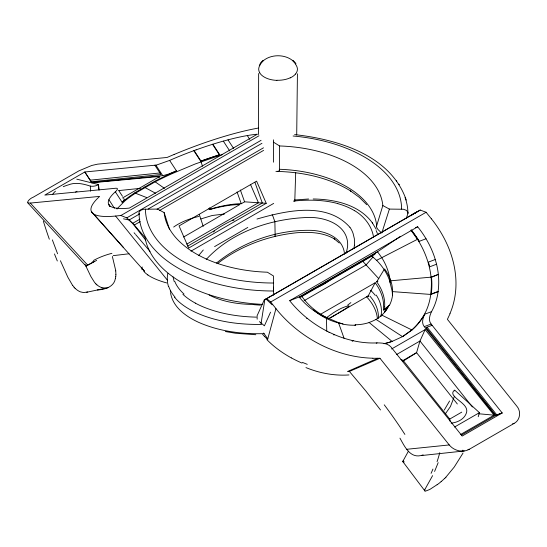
<?xml version="1.0" encoding="UTF-8"?>
<svg xmlns="http://www.w3.org/2000/svg" width="547" height="547" viewBox="0 0 547 547"><rect width="100%" height="100%" fill="white"/><g stroke="black" fill="none" stroke-linecap="round" stroke-linejoin="round"><path stroke-width="0.82" d="M273.5 287.196L273.5 291.004A134.412 77.599 0 0 1 139.088 213.405A3.152 2.571 0 0 1 139.041 212.284L140.49 210.404L143.499 209.255L157.611 209.084L164.168 212.612A109.503 63.22 0 0 0 267.387 272.208L273.5 275.989L273.5 295.271M273.5 162.192L273.5 139.834M279.38 170.254L279.613 145.967L273.5 142.179M297.424 73.804L296.706 135.034M258.471 134.5L258.649 73.551M392.582 293.766L392.445 295.359L392.247 291.599L390.127 282.847L390.155 280.85L431.111 277.144L438.352 274.396A96.368 76.095 35.5 0 0 436.554 264.222L435.268 259.504A90.658 71.589 35.5 0 0 426.031 238.759A92.087 72.717 35.5 0 0 417.703 226.8L415.419 227.668M431.111 277.144C432.328 291.421 430.168 306.436 421.874 318.422A94.2 74.385 35.5 0 1 411.576 330.156L402.503 336.617L375.994 319.4A45.818 27.097 4.9 0 1 369.109 322.477L392.096 341.41L392.486 341.26A93.817 74.077 35.5 0 1 384.473 343.571M438.345 274.669A92.381 72.949 35.5 0 1 438.311 289.719L438.092 291.442L431.241 294.04L431.494 277.274L438.352 274.396M327.913 331.632L334.449 334.655A92.381 72.949 35.5 0 0 350.921 340.172L353.164 340.726A86.221 68.081 35.5 0 0 377.047 342.887C381.929 342.969 387.714 343.072 391.112 347.14L462.181 436.041L502.187 412.951L431.118 324.043C428.13 320.412 429.71 315.393 431.556 311.633A85.906 67.828 35.5 0 0 438.12 291.701L438.092 291.442M295.701 172.421L294.778 201.399M402.982 461.613L403.036 461.237M384.719 306.723L384.425 309.465L383.433 310.04M354.49 245.2L354.374 238.8L353.068 233.398A56.82 35.87 -4.8 0 0 349.93 227.237M431.241 294.04L431.46 292.317A92.381 72.949 35.5 0 0 431.494 277.267M261.022 323.769L264.823 299.694L266.738 298.683L270.69 301.999L275.955 308.604L267.613 339.475L264.577 336.432M381.006 315.94C382.435 308.672 380.384 301.021 376.145 295.031M167.82 273.411L167.608 274.601A103.985 53.25 1.4 0 0 167.273 278.191L167.601 283.025L168.469 286.662M380.972 316.111L380.903 316.46M385.676 308.371L384.473 312.597M424.711 490.215L424.834 489.75M279.613 145.96A109.503 63.22 0 0 1 382.832 205.556L376.507 226.328M115.355 278.676C113.906 287.093 104.668 289.602 97.339 289.985M454.311 390.886L454.714 390.134L479.439 412.664L478.215 416.759M381.785 233.049L389.389 209.084L403.501 209.255L406.51 210.404L407.959 212.284A3.152 2.571 0 0 1 407.912 213.405L406.257 218.622M454.352 396.329L454.372 396.281A5.873 4.185 15.8 0 1 454.516 390.271M454.236 396.684L450.441 406.537L445.402 413.792M438.174 462.632L434.591 471.446M403.255 460.581L408.438 451.152M115.349 191.799A86.221 17.907 -21.4 0 0 108.887 199.717L108.689 200.325A92.381 19.193 -21.4 0 0 108.655 204.298L110.111 206.534M450.037 313.746L447.398 319.332L516.683 406.004C521.332 411.098 520.395 420.205 514.036 423.453L469.299 449.278C462.748 453.019 453.839 450.749 449.244 444.943L379.96 358.264L372.876 358.292M431.398 218.862L426.113 212.27L420.24 210.055L414.38 213.351L264.201 300.029L257.083 315.776L257.158 319.202M270.567 312.173L264.399 325.814L259.428 321.615M460.485 434.557L494.078 415.159L425.115 329.622L419.973 341.02L416.568 352.685L403.064 361.177M449.579 400.992L444.246 410.072M431.556 311.633L424.711 314.231C422.858 317.992 421.286 323.017 424.267 326.641L495.336 415.549L502.187 412.951L495.773 415.317L426.038 327.571L432.137 325.315M425.163 488.956L432.615 475.616M259.292 65.551C266.211 53.011 287.77 52.512 295.934 64.081L292.611 60.341L295.77 63.691M368.295 295.736L375.174 282.744A47.274 35.979 26.1 0 1 383.372 310.026M463.036 453.053L454.242 467.042L445.832 477.257M52.635 194.438L53.08 193.741A23.391 9.354 -12 0 1 55.479 191.19M385.204 311.756L388.808 305.609L389.553 305.164L386.373 307.92A213.002 8.096 -31.5 0 1 384.425 309.472M384.069 269.657L376.644 281.896L377.97 281.124M158.917 177.85L159.786 176.435L91.629 182.807M198.67 255.511L203.299 249.993M117.667 208.181L125.14 200.681A94.576 19.644 -21.4 0 1 135.424 193.214L154.904 181.966A94.2 19.569 -21.4 0 1 171.532 173.891L195.231 163.963L220.092 155.314A92.381 19.193 -21.4 0 1 222.608 154.548M206.226 259.463C231.518 232.031 270.143 218.944 306.84 217.501C324.392 216.468 348.829 224.762 347.618 246.047A81.647 51.787 -0.4 0 1 346.012 253.254M86.002 266.061L94.125 261.582M373.054 256.946L366.1 264.919L304.064 300.734M196.079 149.871L193.836 150.678A85.906 17.846 -21.4 0 0 169.632 160.408L156.456 165.064L84.819 171.984L44.813 195.081L115.882 188.236C119.082 187.73 116.532 191.019 115.321 191.806L122.172 202.315C123.02 201.576 125.885 198.8 123.232 198.711M444.766 478.31L443.385 479.596A19.46 4.144 -36 0 1 441.819 481.011L441.135 481.545M411.112 215.757L412.698 214.294L417.846 211.402M216.448 263.039C242.492 242.075 276.262 229.931 309.78 230.328C324.501 230.396 343.352 237.234 344.535 254.259M384.309 309.363L387.064 307.14A131.451 4.998 -31.5 0 0 388.814 305.602A48.464 37.264 26 0 1 381.82 315.099M218.075 263.155C240.748 245.733 268.741 235.518 297.11 232.721C309.657 231.86 323.277 232.263 334.743 239.128L334.142 238.745L339.249 243.005M326.279 317.8L333.226 312.905A37.005 10.284 -41.8 0 1 340.09 308.939C340.61 308.378 353.061 303.496 347.653 307.25A19.377 5.388 -41.8 0 1 345.581 308.699L338.155 313.335M437.108 484.683L429.744 489.497L425.539 491.117A17.73 2.947 -38.6 0 1 424.916 490.96L403.105 461.996M392.096 341.41L402.893 336.473L411.966 330.012A93.482 73.818 35.5 0 0 424.725 314.245M289.794 300.611L301.623 296.016L371.502 255.839L398.113 237.87M398.804 237.412L400.172 236.482M122.159 202.315A93.817 19.487 -21.4 0 1 135.041 192.619L154.514 181.372A93.482 19.418 -21.4 0 1 176.469 170.91L169.625 160.408M336.836 314.115L336.104 314.546M335.735 314.757L331.755 317.048M75.561 192.086L77.024 191.238M122.617 197.898L159.786 176.435M167.423 280.208L115.602 216.024L120.887 215.511L258.963 135.793M120.887 215.511L126.76 217.87L261.076 140.319M123.478 218.827L129.154 219.983L138.637 214.506M148.128 209.029L261.958 143.307M126.76 217.87L132.62 223.367L139.806 219.217M157.064 209.255L263.483 147.813M129.154 219.983L134.302 225.036L140.217 221.624M159.423 210.533L263.592 150.391M96.648 260.386L86.023 266.115M208.742 208.79L209.487 209.617L213.87 208.086A46.454 13.73 -17.4 0 1 241.323 203.689M183.648 236.995L239.784 204.578M266.232 203.299L188.688 248.071L179.06 225.911L256.605 181.146L266.232 203.299L244.584 201.816L241.261 203.73L237.049 191.922M186.807 244.126L258.444 202.766L250.478 184.428M187.676 246.116L214.636 230.554A65.879 19.48 -17.4 0 1 232.434 220.277A41.914 32.622 88.7 0 1 233.966 220.229M232.434 220.277L262.307 203.033L254.936 182.37M190.958 251.162L273.671 203.409M214.595 246.608L247.791 227.449M264.201 300.029L420.24 210.055M270.69 301.999L426.113 212.27M417.703 226.8L289.691 300.713A90.084 71.131 35.5 0 0 307.216 318.292A91.841 72.519 35.5 0 0 327.544 331.441L327.667 331.503M299.23 296.946L377.526 251.743L381.785 257.712A56.505 44.615 35.5 0 1 390.107 280.85M300.399 297.37L374.989 254.307M320.508 314.299L375.174 282.744M328.576 318.751L368.227 295.859M355.194 325L355.714 324.699A131.451 4.998 -31.5 0 0 354.935 325.219M391.584 348.979L425.115 329.622M396.664 354.477L419.973 341.02L472.417 407.002M400.978 359.447L403.146 360.432L416.568 352.685L457.34 403.987M450.181 421.498L449.743 419.064L461.757 412.13M454.557 427.029L479.439 412.664M461.586 435.036L495.336 415.549M90.57 191.197L90.317 186.096A5.873 2.352 -12 0 0 98.467 184.708L99.157 190.069M330.696 317.657L331.044 317.451M329.985 318.053L328.932 318.641M426.024 238.759L419.173 241.364L417.819 239.162L417.429 239.312L376.609 260.338L371.502 255.839M377.772 358.285L347.66 371.461L349.389 371.427L379.96 358.264M176.469 170.91L168.613 174.062L163.307 175.573L91.67 182.493L84.819 171.984L91.226 181.754L160.968 174.534L154.869 165.235M174.124 154.445L167.04 157.468L97.564 164.162L91.773 165.468L78.959 170.828L32.964 197.358C30.413 198.035 24.13 203.805 30.317 203.074L99.602 196.4L96.963 198.992A108.716 22.584 -21.4 0 0 115.561 216.051M423.132 454.865L421.45 455.425M435.268 259.504L428.424 262.102L429.703 266.82L436.554 264.222M306.662 318.504L307.209 318.292M328.973 332.631L329.52 332.419M438.085 291.695L430.851 294.443L392.247 291.599M333.595 334.771L334.142 334.559M333.896 334.867L334.449 334.655M352.056 340.952L352.883 340.637M352.336 341.041L353.164 340.726M376.233 343.229L377.061 342.914M411.966 330.012L381.854 315.12A45.818 28.977 1.4 0 1 375.994 319.393M424.267 326.641L431.118 324.043M402.503 336.617L402.893 336.473M194.117 150.582L200.968 161.091L202.93 160.38A92.381 19.193 -21.4 0 1 219.402 154.822L212.551 144.312A92.381 19.193 -21.4 0 0 196.079 149.871M75.13 288.317A18.372 14.926 82.8 0 0 78.071 290.655A17.73 14.366 82.1 0 0 80.443 291.872L83.746 292.597L87.588 291.954M212.551 144.312L212.858 144.21A96.368 20.02 -21.4 0 1 223.326 141.112L228.01 139.847A90.658 18.83 -21.4 0 1 247.306 135.567A92.087 19.131 -21.4 0 1 257.309 134.2L129.297 208.106A90.084 18.714 -21.4 0 1 116.518 208.195A91.841 19.077 -21.4 0 1 109.626 205.631L108.648 204.373L110.029 206.479M200.968 161.091L219.402 154.822M256.987 219.032C285.828 210.732 326.956 201.248 349.854 227.265M512.607 423.775L514.036 423.453M86.7 292.269L107.971 287.695M420.855 455.569C409.744 458.174 404.301 445.805 399.939 438.147M113.229 255.64L129.051 253.774M293.363 201.111C308.152 199.525 323.345 199.71 337.793 203.573M376.623 260.331A55.917 42.557 26.1 0 1 389.717 280.898L390.155 280.85M467.979 449.422L469.299 449.278M421.805 455.521L464.28 450.96M294.477 199.997L308.583 198.999M90.193 180.175L159.929 172.955M118.425 190.623L140.504 188.339M406.756 449.285L449.244 444.943M277.302 171.423L275.914 171.334M106.077 288.098L101.886 287.701M224.543 213.98L212.174 215.504L201.528 218.745A32.478 32.369 49.3 0 0 200.858 219.005M264.078 333.643C241.904 334.244 219.197 331.414 198.759 322.395C186.178 316.665 172.606 307.229 170.507 292.501M257.227 304.474C241.33 304.617 224.981 302.648 210.506 295.715M261.548 324.419C237.46 324.74 212.537 321.404 190.951 310.094A70.426 35.104 6 0 1 177.645 300.624L174.52 297.315M313.178 198.985C334.778 199.286 359.4 204.674 372.671 223.285M256.283 317.137C237.76 316.692 219.039 313.698 201.932 306.347A64.765 31.494 6.8 0 1 195.32 303.127M278.635 171.457C303.749 172.319 329.349 177.775 350.907 191.142L350.299 190.746L359.379 197.399L366.75 204.722M255.818 334.73L235.415 333.232L225.33 331.53M254.013 304.679L260.481 305.158M478.536 413.744L494.078 415.159M294.628 134.596C337.246 139.321 390.763 154.992 406.257 200.058M340.993 323.55L343.024 323.947L338.49 322.634L326.388 317.465A56.334 42.878 26.1 0 1 301.595 296.03M98.699 184.592L76.778 179.163M90.289 186.089C83.288 183.86 75.602 181.966 68.471 184.852A23.391 9.354 -12 0 0 63.274 186.691M299.175 296.98A56.505 44.622 35.5 0 0 324.46 316.706L328.617 318.361M307.277 364.35L302.423 362.401M146.569 197.529L135.417 193.214L135.034 192.619M155.539 193.235L144.107 187.06M209.139 295.011L209.816 295.366M382.832 205.556L389.389 209.084M354.702 210.711C364.227 216.414 371.81 225.979 373.546 237.111M164.483 188.38L154.514 181.372M381.321 232.721L378.08 229.603A6.181 4.287 67.7 0 1 376.363 226.355M454.4 396.301C458.27 401.19 470.194 406.175 465.873 414.291A23.391 16.649 15.8 0 1 451.159 423.132M96.826 284.85L95.834 283.872M266.068 299.031L272.146 304.816M367.68 296.207L368.288 296.816M264.543 336.405L262.622 334.361M75.096 288.372L74.03 287.216M144.504 271.23L143.123 269.575M87.582 265.008L30.317 203.074M362.764 261.295L378.818 278.731M92.293 261.726L92.997 262.492M27.74 202.841L84.963 264.953M274.341 235.955L275.127 236.359L275.271 235.374A3.166 0.602 73.4 0 0 275.127 234.389L274.881 221.761L272.871 216.065A9.21 1.764 73.6 0 0 272.085 214.691M123.533 247.572L91.602 211.839L144.606 271.339M349.389 371.427L365.902 391.057L380.521 409.963M134.302 225.036L144.852 237.33M134.083 232.755L135.143 233.993M135.677 234.615L150.035 251.346M415.091 213.556L414.79 213.18M427.07 327.188L496.813 414.934M403.146 360.432L449.743 419.064M132.62 223.367L145.693 240.181M267.777 338.853L263.613 333.014M411.289 230.013L417.819 239.162M410.906 230.157L417.429 239.312M72.601 285.411L67.862 277.247L60.416 260.728M396.322 180.421L396.787 181.091M398.872 184.086L399.344 184.763M372.261 222.691L376.145 229.248M247.292 135.574L249.767 139.376M228.01 139.847L233.637 148.476M223.326 141.112L229.719 150.924M212.858 144.21L220.092 155.314M193.836 150.678L201.07 161.782L202.465 166.233M155.888 165.139L162.732 175.649M119.048 191.006L122.473 196.264M116.518 208.202L117.065 209.043M108.915 199.71L114.378 208.175M85.127 264.488L90.809 276.413L94.515 282.334A22.83 18.899 86.1 0 0 95.869 283.825M376.158 230.554L377.444 233.617M57.585 253.787L52.355 239.88M338.49 322.634L344.07 338.265M240.365 190.007L244.584 201.816M199.279 214.451L203.224 226.342M164.168 212.612L169.426 229.166M139.088 213.405L139.423 214.451M174.137 281.418L173.078 276.912M112.354 256.447L115.807 270.915M389.731 280.898L390.127 282.847M170.336 290.553L170.404 291.524M98.487 184.715L98.754 189.809M326.422 317.65L326.757 331.161M273.5 283.018A128.073 73.941 0 0 1 145.447 209.084M293.083 135.998A128.073 73.941 0 0 1 401.601 209.057M405.053 197.501A134.412 77.599 0 0 1 407.912 213.405M279.476 170.404A6.181 4 71.3 0 1 277.295 171.348M279.592 169.283A103.321 59.65 0 0 1 376.603 225.289M262.656 304.385A129.119 74.549 0 0 1 145.071 237.801M270.703 296.399A109.646 63.302 0 0 1 269.302 296.371M174.151 154.466A108.491 22.536 -21.4 0 1 258.526 128.032M209.412 207.881A213.002 173.727 64.6 0 1 210.479 209.043M209.487 209.638A47.274 13.976 -17.4 0 1 239.818 204.564M142.083 269.815A75.568 24.683 -13.7 0 1 142.199 266.97M147.895 274.956A73.277 24.806 -2.7 0 1 143.813 271.319M166.678 282.936A76.197 24.779 -0.6 0 1 147.779 274.936M173.659 227.06A48.963 21.736 -6.9 0 1 198.923 216.393M93.393 260.522A235.579 130.911 52.5 0 1 111.896 253.329M213.617 232.003A41.948 32.601 88.9 0 1 214.65 230.567M372.863 358.203A108.716 85.845 35.5 0 1 275.914 308.631M348.993 374.934A75.568 54.789 22.5 0 1 305.951 367.591M431.433 218.841A108.491 85.667 35.5 0 1 449.907 313.677M366.449 296.7A47.616 35.172 15.8 0 1 377.348 318.128M370.51 290.259A46.851 35.131 0.2 0 1 375.276 295.407M368.186 296.057A4.15 0.643 -75.3 0 1 367.919 296.283M392.096 341.403A94.576 74.679 35.5 0 1 384.008 343.735M417.505 239.285A92.381 72.949 35.5 0 1 431.043 277.138M411.426 230.123A92.087 72.717 35.5 0 1 419.173 241.364M369.136 322.525A48.457 36.717 27.1 0 1 355.741 324.781M355.256 325.205A50.037 38.659 30.1 0 1 343.024 324.193M384.589 268.905A46.454 35.357 26.1 0 1 392.479 293.739M340.993 323.468A46.454 35.357 26.1 0 1 313.54 309.923M392.534 295.387A50.037 38.926 28.6 0 1 389.56 305.171M376.726 281.862A46.454 35.357 26.1 0 1 384.616 306.696M302.033 363.078A73.277 43.363 19.3 0 1 291.387 357.895M291.332 357.916A76.197 42.844 19.8 0 1 266.888 339.639M369.847 296.05A48.225 36.389 4.6 0 1 378.408 318.381M384.24 404.814A235.579 114.302 58.5 0 1 404.896 434.434M331.229 279.004A65.879 50.139 26.1 0 1 316.522 287.572M290.19 77.831A19.439 11.111 0 0 1 276.939 80.265M276.926 80.368A19.323 11.152 0 0 1 269.568 79.267A19.678 11.357 0 0 1 264.851 77.394A19.275 11.125 0.1 0 1 259.729 72.874M295.483 74.057A19.268 11.118 0 0 1 290.252 77.879M295.612 64.58A19.268 11.118 0 0 1 295.989 65.079M296.337 65.531A19.364 11.193 0.1 0 1 295.524 74.071M259.784 72.881A19.364 11.193 0.1 0 1 260.105 64.97M195.354 303.113A66.611 32.403 6.8 0 1 182.91 294.334M184.065 294.095A74.693 36.451 6.7 0 1 174.78 281.411M337.738 203.641A66.85 43.726 -7.8 0 1 354.647 210.752M175.088 297.219A81.489 41.004 5.4 0 1 168.784 286.662M354.415 245.2A87.958 55.302 -0.2 0 1 353.888 248.427M350.866 302.607A142.295 94.33 7.7 0 1 347.694 305.089M462.858 450.147A298.006 188.578 61.7 0 1 461.942 451.897M445.928 477.23A24.841 6.003 -34.9 0 1 444.861 478.283M441.258 481.531A17.073 3.432 -36.2 0 1 438.844 483.466A17.942 3.337 -36.4 0 1 437.156 484.751M424.957 490.926A18.372 3.063 -39 0 1 424.588 490.31M424.616 489.934A28.164 4.451 -42 0 1 424.875 489.196M432.937 469.073A294.095 138.391 67.5 0 1 431.077 473.34M439.761 452.67A292.987 160.845 51.9 0 1 437.067 461.675M404.322 461.894A16.198 2.694 -38 0 1 402.879 461.689M402.9 461.347A22.83 3.733 -41.5 0 1 403.064 460.731M74.084 287.154A28.164 23.446 86.5 0 1 72.662 285.343M57.312 260.987A294.095 195.224 50.7 0 1 54.481 253.945M49.326 239.217A292.987 139.629 58.1 0 1 43.343 221.125M115.684 270.929A18.707 14.092 82 0 1 115.855 274.43M115.916 274.437A16.225 12.492 81.6 0 1 115.745 276.508M115.773 276.522A15.343 11.945 81.2 0 1 115.342 278.669M101.899 287.626A16.198 13.06 81.3 0 1 96.874 284.768M261.275 62.365L260.105 64.067L263.401 60.32L261.275 62.365"/></g></svg>
